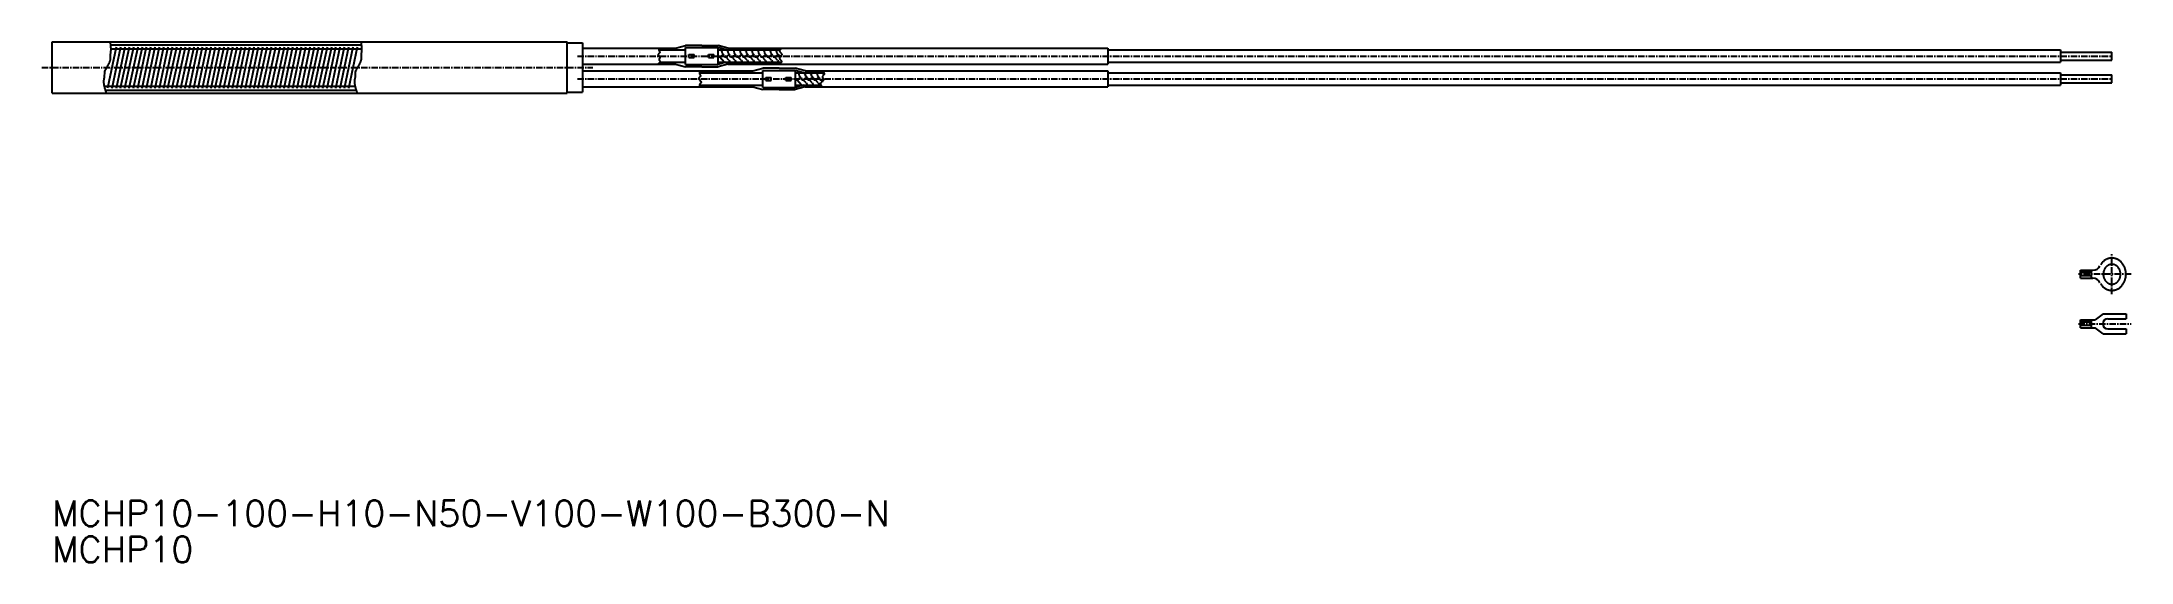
# Model space of a CAD drawing. Extents: x 8 to 414, y 77 to 178.
import ezdxf
from ezdxf.enums import TextEntityAlignment as Align

# ---------------------------------------------------------------- set-up
doc = ezdxf.new("R2010")
doc.units = 0
doc.linetypes.add('CENTER', pattern=[2, 1.25, -0.25, 0.25, -0.25])
doc.layers.get('0').update_dxf_attribs({"linetype": 'CONTINUOUS'})
doc.layers.add('CENTER', color=1, linetype='CENTER')
doc.styles.get("Standard").update_dxf_attribs({"font": 'txt.shx', "bigfont": 'extfont.shx'})

msp = doc.modelspace()

# ---------------------------------------------------------------- linework, layer by layer
at = {"color": 7, "linetype": 'CONTINUOUS'}
for p, q in [((10, 168.48), (10, 178.48)), ((10, 178.48), (110, 178.48)), ((110, 168.48), (110, 178.48)), ((110, 178.26), (113, 178.26)), ((113, 178.26), (113, 168.71)), ((113, 177.26), (113, 169.71)), ((113, 177.24), (131.07, 177.24)), ((131.07, 177.24), (133, 177.79)), ((136.16, 177.79), (133, 177.79)), ((136.16, 177.79), (139.32, 177.79)), ((141.25, 177.24), (139.32, 177.79)), ((141.25, 177.24), (144.35, 177.24)), ((141.25, 177.24), (215, 177.24)), ((215, 177.24), (215, 174.16)), ((215, 176.91), (400, 176.91)), ((215, 174.5), (400, 174.5)), ((400, 176.91), (400, 174.5)), ((400, 176.47), (410, 176.47)), ((400, 174.94), (410, 174.94)), ((410, 174.94), (410, 176.47)), ((113, 174.16), (131.07, 174.16)), ((113, 172.81), (146.07, 172.81)), ((131.07, 174.16), (133, 173.61)), ((136.16, 173.61), (133, 173.61)), ((136.16, 173.61), (139.32, 173.61)), ((141.25, 174.16), (139.32, 173.61)), ((141.25, 174.16), (145.83, 174.16)), ((141.25, 174.16), (215, 174.16)), ((146.07, 172.81), (148, 173.36)), ((151.16, 173.36), (148, 173.36)), ((151.16, 173.36), (154.32, 173.36)), ((156.25, 172.81), (154.32, 173.36)), ((156.25, 172.81), (157.26, 172.81)), ((156.25, 172.81), (215, 172.81)), ((215, 172.81), (215, 169.73)), ((215, 172.47), (400, 172.47)), ((400, 172.47), (400, 170.06)), ((400, 172.03), (410, 172.03)), ((400, 170.5), (410, 170.5)), ((410, 170.5), (410, 172.03)), ((10, 168.48), (110, 168.48)), ((110, 168.71), (113, 168.71)), ((113, 169.73), (146.07, 169.73)), ((146.07, 169.73), (148, 169.18)), ((151.16, 169.18), (148, 169.18)), ((151.16, 169.18), (154.32, 169.18)), ((156.25, 169.73), (154.32, 169.18)), ((156.25, 169.73), (156.84, 169.73)), ((156.25, 169.73), (215, 169.73)), ((215, 170.06), (400, 170.06)), ((403.91, 134.08), (406.3, 134.08)), ((403.91, 132.55), (403.91, 134.08)), ((405.97, 134.08), (405.97, 132.55)), ((405.97, 133.64), (403.91, 133.64)), ((405.97, 132.99), (403.91, 132.99)), ((403.91, 132.55), (406.3, 132.55)), ((403.91, 122.92), (403.91, 124.45)), ((403.91, 124.45), (406.75, 124.45)), ((405.97, 124), (403.91, 124)), ((405.97, 123.36), (403.91, 123.36)), ((403.91, 122.92), (406.75, 122.92)), ((405.97, 124.45), (405.97, 122.92)), ((408.32, 125.6), (406.75, 124.45)), ((408.32, 121.76), (406.75, 122.92)), ((408.32, 125.6), (412.74, 125.6)), ((408.32, 121.76), (412.74, 121.76)), ((409.19, 124.66), (412.74, 124.66)), ((409.19, 122.71), (412.74, 122.71)), ((412.74, 125.6), (412.74, 124.66)), ((412.74, 122.71), (412.74, 121.76))]:
    msp.add_line(p, q, dxfattribs=at)
at = {"color": 3, "linetype": 'CONTINUOUS'}
for p, q in [((20.81, 169.52), (22.51, 177.49)), ((21.33, 177.92), (70.04, 177.92)), ((21.38, 177.1), (70.03, 177.1)), ((21.64, 169.49), (23.35, 177.49)), ((22.48, 169.49), (24.19, 177.49)), ((23.31, 169.49), (25.02, 177.49)), ((24.15, 169.49), (25.86, 177.49)), ((24.98, 169.49), (26.69, 177.49)), ((25.82, 169.49), (27.53, 177.49)), ((26.65, 169.49), (28.36, 177.49)), ((27.49, 169.49), (29.2, 177.49)), ((28.33, 169.49), (30.04, 177.49)), ((29.16, 169.49), (30.87, 177.49)), ((30, 169.49), (31.71, 177.49)), ((30.83, 169.49), (32.54, 177.49)), ((31.67, 169.49), (33.38, 177.49)), ((32.5, 169.49), (34.21, 177.49)), ((33.34, 169.49), (35.05, 177.49)), ((34.18, 169.49), (35.89, 177.49)), ((35.01, 169.49), (36.72, 177.49)), ((35.85, 169.49), (37.56, 177.49)), ((36.68, 169.49), (38.39, 177.49)), ((37.52, 169.49), (39.23, 177.49)), ((38.35, 169.49), (40.06, 177.49)), ((39.19, 169.49), (40.9, 177.49)), ((40.03, 169.49), (41.73, 177.49)), ((40.86, 169.49), (42.57, 177.49)), ((41.7, 169.49), (43.41, 177.49)), ((42.53, 169.49), (44.24, 177.49)), ((43.37, 169.49), (45.08, 177.49)), ((44.2, 169.49), (45.91, 177.49)), ((45.04, 169.49), (46.75, 177.49)), ((45.88, 169.49), (47.58, 177.49)), ((46.71, 169.49), (48.42, 177.49)), ((47.55, 169.49), (49.26, 177.49)), ((48.38, 169.49), (50.09, 177.49)), ((49.22, 169.49), (50.93, 177.49)), ((50.05, 169.49), (51.76, 177.49)), ((50.89, 169.49), (52.6, 177.49)), ((51.73, 169.49), (53.43, 177.49)), ((52.56, 169.49), (54.27, 177.49)), ((53.4, 169.49), (55.11, 177.49)), ((54.23, 169.49), (55.94, 177.49)), ((55.07, 169.49), (56.78, 177.49)), ((55.9, 169.49), (57.61, 177.49)), ((56.74, 169.49), (58.45, 177.49)), ((57.57, 169.49), (59.28, 177.49)), ((58.41, 169.49), (60.12, 177.49)), ((59.25, 169.49), (60.96, 177.49)), ((60.08, 169.49), (61.79, 177.49)), ((60.92, 169.49), (62.63, 177.49)), ((61.75, 169.49), (63.46, 177.49)), ((62.59, 169.49), (64.3, 177.49)), ((63.42, 169.49), (65.13, 177.49)), ((64.26, 169.49), (65.97, 177.49)), ((65.1, 169.49), (66.81, 177.49)), ((65.93, 169.49), (67.64, 177.49)), ((66.77, 169.49), (68.48, 177.49)), ((67.6, 169.49), (69.31, 177.49)), ((127.82, 176.91), (133.03, 176.91)), ((128.02, 177.19), (128.08, 177.24)), ((128.04, 174.5), (133.03, 174.5)), ((133.03, 175.7), (133.03, 177.36)), ((133.03, 177.36), (139.29, 177.36)), ((133.03, 174.04), (133.03, 175.7)), ((133.63, 175.7), (133.63, 176)), ((133.63, 176), (134.66, 176)), ((133.63, 175.4), (133.63, 175.7)), ((133.63, 175.4), (134.66, 175.4)), ((134.66, 175.7), (134.66, 176)), ((134.66, 175.4), (134.66, 175.7)), ((137.5, 175.7), (137.5, 176)), ((137.5, 176), (138.53, 176)), ((137.5, 175.4), (137.5, 175.7)), ((137.5, 175.4), (138.53, 175.4)), ((138.53, 175.7), (138.53, 176)), ((138.53, 175.4), (138.53, 175.7)), ((139.29, 177.36), (139.29, 174.04)), ((140.89, 176.91), (139.29, 177.36)), ((139.29, 176.91), (151.35, 176.91)), ((139.29, 174.5), (151.6, 174.5)), ((140.89, 174.5), (139.29, 174.04)), ((139.3, 175.9), (139.39, 175.56)), ((139.39, 175.56), (139.67, 175.48)), ((139.67, 175.48), (140.39, 176.01)), ((140.51, 174.5), (139.67, 175.48)), ((140.06, 176.71), (139.71, 176.91)), ((140.17, 176.22), (140.06, 176.71)), ((140.48, 175.9), (140.17, 176.22)), ((140.48, 175.9), (140.57, 175.56)), ((140.57, 175.56), (140.85, 175.48)), ((140.85, 175.48), (141.57, 176.01)), ((141.41, 174.94), (140.87, 175.5)), ((141.25, 176.71), (140.9, 176.91)), ((141.35, 176.22), (141.25, 176.71)), ((141.66, 175.9), (141.35, 176.22)), ((141.41, 174.94), (141.61, 174.56)), ((141.55, 174.5), (141.61, 174.56)), ((141.69, 174.5), (141.57, 174.64)), ((141.66, 175.9), (141.75, 175.56)), ((141.75, 175.56), (142.03, 175.48)), ((142.03, 175.48), (142.75, 176.01)), ((142.6, 174.94), (142.05, 175.5)), ((142.43, 176.71), (142.08, 176.91)), ((142.54, 176.22), (142.43, 176.71)), ((142.85, 175.9), (142.54, 176.22)), ((142.6, 174.94), (142.79, 174.56)), ((142.73, 174.5), (142.79, 174.56)), ((142.88, 174.5), (142.75, 174.64)), ((142.84, 175.9), (142.93, 175.56)), ((142.93, 175.56), (143.21, 175.48)), ((143.21, 175.48), (143.94, 176.01)), ((143.78, 174.94), (143.24, 175.5)), ((143.61, 176.71), (143.26, 176.91)), ((143.72, 176.22), (143.61, 176.71)), ((144.03, 175.9), (143.72, 176.22)), ((143.78, 174.94), (143.98, 174.56)), ((143.91, 174.5), (143.98, 174.56)), ((144.06, 174.5), (143.94, 174.64)), ((144.02, 175.9), (144.12, 175.56)), ((144.12, 175.56), (144.39, 175.48)), ((144.39, 175.48), (145.12, 176.01)), ((144.96, 174.94), (144.42, 175.5)), ((144.79, 176.71), (144.44, 176.91)), ((144.9, 176.22), (144.79, 176.71)), ((145.21, 175.9), (144.9, 176.22)), ((144.96, 174.94), (145.16, 174.56)), ((145.09, 174.5), (145.16, 174.56)), ((145.24, 174.5), (145.12, 174.64)), ((145.21, 175.9), (145.3, 175.56)), ((145.3, 175.56), (145.57, 175.48)), ((145.57, 175.48), (146.3, 176.01)), ((146.14, 174.94), (145.6, 175.5)), ((145.97, 176.71), (145.62, 176.91)), ((146.08, 176.22), (145.97, 176.71)), ((146.39, 175.9), (146.08, 176.22)), ((146.14, 174.94), (146.34, 174.56)), ((146.28, 174.5), (146.34, 174.56)), ((146.42, 174.5), (146.3, 174.64)), ((146.39, 175.9), (146.48, 175.56)), ((146.48, 175.56), (146.76, 175.48)), ((146.76, 175.48), (147.48, 176.01)), ((147.32, 174.94), (146.78, 175.5)), ((147.16, 176.71), (146.8, 176.91)), ((147.26, 176.22), (147.16, 176.71)), ((147.57, 175.9), (147.26, 176.22)), ((147.32, 174.94), (147.52, 174.56)), ((147.46, 174.5), (147.52, 174.56)), ((147.6, 174.5), (147.48, 174.64)), ((147.57, 175.9), (147.66, 175.56)), ((147.66, 175.56), (147.94, 175.48)), ((147.94, 175.48), (148.66, 176.01)), ((148.5, 174.94), (147.96, 175.5)), ((148.34, 176.71), (147.99, 176.91)), ((148.44, 176.22), (148.34, 176.71)), ((148.75, 175.9), (148.44, 176.22)), ((148.5, 174.94), (148.7, 174.56)), ((148.64, 174.5), (148.7, 174.56)), ((148.78, 174.5), (148.66, 174.64)), ((148.75, 175.9), (148.84, 175.56)), ((148.84, 175.56), (149.12, 175.48)), ((149.12, 175.48), (149.84, 176.01)), ((149.69, 174.94), (149.14, 175.5)), ((149.52, 176.71), (149.17, 176.91)), ((149.63, 176.22), (149.52, 176.71)), ((149.94, 175.9), (149.63, 176.22)), ((149.69, 174.94), (149.89, 174.56)), ((149.82, 174.5), (149.89, 174.56)), ((149.97, 174.5), (149.85, 174.64)), ((149.93, 175.9), (150.02, 175.56)), ((150.02, 175.56), (150.3, 175.48)), ((150.3, 175.48), (151.03, 176.01)), ((150.87, 174.94), (150.33, 175.5)), ((150.7, 176.71), (150.35, 176.91)), ((150.81, 176.22), (150.7, 176.71)), ((151.42, 175.59), (150.81, 176.22)), ((150.87, 174.94), (151.07, 174.56)), ((151, 174.5), (151.07, 174.56)), ((151.15, 174.5), (151.03, 174.64)), ((151.61, 177.14), (151.76, 177.24)), ((127.66, 174.16), (127.7, 174.19)), ((133.03, 174.04), (139.29, 174.04)), ((135.73, 172.47), (148.03, 172.47)), ((136.08, 172.74), (136.19, 172.81)), ((148.03, 171.27), (148.03, 172.93)), ((148.03, 172.93), (154.29, 172.93)), ((148.03, 169.61), (148.03, 171.27)), ((148.63, 171.27), (148.63, 171.57)), ((148.63, 171.57), (149.66, 171.57)), ((148.63, 170.97), (148.63, 171.27)), ((148.63, 170.97), (149.66, 170.97)), ((149.66, 171.27), (149.66, 171.57)), ((149.66, 170.97), (149.66, 171.27)), ((151.31, 174.16), (151.34, 174.19)), ((152.5, 171.27), (152.5, 171.57)), ((152.5, 171.57), (153.53, 171.57)), ((152.5, 170.97), (152.5, 171.27)), ((152.5, 170.97), (153.53, 170.97)), ((153.53, 171.27), (153.53, 171.57)), ((153.53, 170.97), (153.53, 171.27)), ((155.89, 172.47), (154.29, 172.93)), ((154.29, 172.93), (154.29, 169.61)), ((154.29, 172.47), (159.71, 172.47)), ((154.3, 171.46), (154.39, 171.12)), ((154.39, 171.12), (154.67, 171.05)), ((154.67, 171.05), (155.39, 171.58)), ((155.51, 170.06), (154.67, 171.05)), ((155.06, 172.27), (154.71, 172.47)), ((155.17, 171.78), (155.06, 172.27)), ((155.48, 171.47), (155.17, 171.78)), ((155.48, 171.46), (155.57, 171.12)), ((155.57, 171.12), (155.85, 171.05)), ((155.85, 171.05), (156.57, 171.58)), ((156.41, 170.51), (155.87, 171.07)), ((156.25, 172.27), (155.9, 172.47)), ((156.35, 171.78), (156.25, 172.27)), ((156.66, 171.47), (156.35, 171.78)), ((156.41, 170.51), (156.61, 170.13)), ((156.66, 171.46), (156.75, 171.12)), ((156.75, 171.12), (157.03, 171.05)), ((157.03, 171.05), (157.75, 171.58)), ((157.6, 170.51), (157.05, 171.07)), ((157.43, 172.27), (157.08, 172.47)), ((157.54, 171.78), (157.43, 172.27)), ((157.85, 171.47), (157.54, 171.78)), ((157.6, 170.51), (157.79, 170.13)), ((157.84, 171.46), (157.93, 171.12)), ((157.93, 171.12), (158.21, 171.05)), ((158.21, 171.05), (158.94, 171.58)), ((158.78, 170.51), (158.24, 171.07)), ((158.61, 172.27), (158.26, 172.47)), ((158.72, 171.78), (158.61, 172.27)), ((159.03, 171.47), (158.72, 171.78)), ((158.78, 170.51), (158.98, 170.13)), ((159.02, 171.46), (159.12, 171.12)), ((159.12, 171.12), (159.39, 171.05)), ((159.39, 171.05), (159.74, 171.3)), ((159.64, 170.84), (159.42, 171.07)), ((159.79, 172.27), (159.44, 172.47)), ((159.68, 172.72), (159.6, 172.81)), ((159.71, 172.47), (159.86, 172.47)), ((159.84, 172.04), (159.79, 172.27)), ((20.11, 169.87), (68.82, 169.87)), ((20.36, 169.05), (69.05, 169.05)), ((135.74, 170.06), (148.03, 170.06)), ((135.87, 169.73), (135.84, 169.79)), ((148.03, 169.61), (154.29, 169.61)), ((155.89, 170.06), (154.29, 169.61)), ((154.29, 170.06), (159.29, 170.06)), ((156.55, 170.06), (156.61, 170.13)), ((156.69, 170.06), (156.57, 170.2)), ((157.73, 170.06), (157.79, 170.13)), ((157.88, 170.06), (157.75, 170.2)), ((158.91, 170.06), (158.98, 170.13)), ((159.06, 170.06), (158.94, 170.2)), ((159.45, 169.86), (159.58, 169.71))]:
    msp.add_line(p, q, dxfattribs=at)
at = {"color": 3, "linetype": 'CONTINUOUS', "flags": 128}
for points in [[(128.02, 177.19), (127.99, 177.16), (127.96, 177.14), (127.93, 177.12), (127.91, 177.09), (127.88, 177.07), (127.86, 177.04), (127.85, 177.01), (127.83, 176.99), (127.82, 176.96), (127.82, 176.93), (127.82, 176.89), (127.83, 176.84), (127.85, 176.79), (127.87, 176.74), (127.9, 176.69), (127.93, 176.63), (127.96, 176.58), (127.98, 176.53), (127.99, 176.48), (127.99, 176.43), (127.97, 176.38), (127.95, 176.32), (127.91, 176.28), (127.87, 176.23), (127.83, 176.18), (127.79, 176.13), (127.75, 176.08), (127.72, 176.04), (127.7, 175.99), (127.7, 175.95), (127.71, 175.9), (127.74, 175.85), (127.78, 175.8), (127.83, 175.76), (127.88, 175.71), (127.93, 175.66), (127.98, 175.61), (128.02, 175.56), (128.05, 175.51), (128.06, 175.45), (128.05, 175.41), (128.03, 175.37), (128.01, 175.33), (127.98, 175.29), (127.95, 175.24), (127.92, 175.2), (127.9, 175.16), (127.87, 175.11), (127.86, 175.07), (127.86, 175.03), (127.86, 174.99), (127.88, 174.95), (127.9, 174.92), (127.92, 174.88), (127.95, 174.84), (127.98, 174.81), (128.01, 174.77), (128.03, 174.74), (128.05, 174.7), (128.07, 174.67), (128.08, 174.62), (128.07, 174.57), (128.05, 174.52), (128.02, 174.47), (127.98, 174.42), (127.94, 174.38), (127.88, 174.33), (127.82, 174.28), (127.76, 174.24), (127.7, 174.19)], [(151.61, 177.14), (151.56, 177.09), (151.51, 177.05), (151.46, 177.01), (151.41, 176.97), (151.37, 176.92), (151.33, 176.88), (151.3, 176.84), (151.28, 176.79), (151.26, 176.75), (151.26, 176.7), (151.28, 176.63), (151.31, 176.56), (151.36, 176.49), (151.42, 176.42), (151.49, 176.35), (151.55, 176.28), (151.61, 176.21), (151.65, 176.14), (151.69, 176.06), (151.7, 175.99), (151.68, 175.92), (151.65, 175.86), (151.6, 175.79), (151.54, 175.72), (151.48, 175.65), (151.41, 175.58), (151.35, 175.52), (151.31, 175.45), (151.27, 175.38), (151.26, 175.31), (151.27, 175.25), (151.29, 175.18), (151.33, 175.12), (151.38, 175.05), (151.44, 174.98), (151.49, 174.92), (151.55, 174.85), (151.59, 174.79), (151.62, 174.72), (151.64, 174.66), (151.64, 174.61), (151.63, 174.56), (151.61, 174.52), (151.59, 174.47), (151.56, 174.42), (151.52, 174.38), (151.48, 174.33), (151.44, 174.28), (151.39, 174.24), (151.34, 174.19)], [(136.08, 172.74), (136.02, 172.71), (135.96, 172.67), (135.91, 172.64), (135.86, 172.6), (135.82, 172.57), (135.78, 172.53), (135.74, 172.49), (135.72, 172.45), (135.71, 172.41), (135.7, 172.37), (135.71, 172.32), (135.72, 172.27), (135.75, 172.22), (135.78, 172.17), (135.81, 172.12), (135.84, 172.07), (135.86, 172.01), (135.89, 171.96), (135.9, 171.91), (135.9, 171.86), (135.89, 171.8), (135.86, 171.75), (135.82, 171.69), (135.78, 171.64), (135.73, 171.59), (135.68, 171.54), (135.64, 171.48), (135.6, 171.43), (135.58, 171.38), (135.56, 171.33), (135.57, 171.26), (135.61, 171.2), (135.66, 171.13), (135.73, 171.06), (135.81, 170.99), (135.88, 170.92), (135.95, 170.85), (136, 170.78), (136.04, 170.72), (136.05, 170.65), (136.04, 170.6), (136.02, 170.56), (135.99, 170.52), (135.96, 170.47), (135.92, 170.43), (135.88, 170.39), (135.84, 170.34), (135.8, 170.29), (135.77, 170.25), (135.75, 170.2), (135.74, 170.16), (135.74, 170.12), (135.74, 170.08), (135.74, 170.04), (135.75, 170), (135.77, 169.96), (135.78, 169.91), (135.8, 169.87), (135.82, 169.83), (135.84, 169.79)], [(159.68, 172.72), (159.73, 172.66), (159.77, 172.61), (159.81, 172.55), (159.85, 172.49), (159.88, 172.43), (159.91, 172.38), (159.93, 172.32), (159.94, 172.27), (159.93, 172.22), (159.92, 172.17), (159.9, 172.12), (159.87, 172.07), (159.83, 172.02), (159.78, 171.98), (159.74, 171.93), (159.69, 171.88), (159.65, 171.84), (159.62, 171.79), (159.59, 171.74), (159.58, 171.69), (159.58, 171.64), (159.59, 171.58), (159.61, 171.53), (159.64, 171.47), (159.67, 171.41), (159.7, 171.35), (159.73, 171.3), (159.76, 171.24), (159.78, 171.19), (159.79, 171.13), (159.78, 171.04), (159.74, 170.96), (159.68, 170.88), (159.6, 170.8), (159.52, 170.73), (159.43, 170.65), (159.35, 170.57), (159.28, 170.5), (159.23, 170.42), (159.21, 170.34), (159.2, 170.29), (159.21, 170.25), (159.22, 170.2), (159.24, 170.15), (159.27, 170.1), (159.3, 170.06), (159.33, 170.01), (159.37, 169.96), (159.41, 169.91), (159.45, 169.86)]]:
    msp.add_lwpolyline(points, dxfattribs=at)
at = {"color": 3, "linetype": 'CONTINUOUS'}
for points in [[(21.27, 178.48, 0), (21.27, 178.44, 0), (21.28, 178.39, 0), (21.28, 178.35, 0), (21.29, 178.31, 0), (21.29, 178.26, 0), (21.3, 178.22, 0), (21.3, 178.17, 0), (21.31, 178.13, 0), (21.31, 178.08, 0), (21.32, 178.04, 0), (21.32, 177.99, 0), (21.33, 177.95, 0), (21.33, 177.9, 0), (21.33, 177.86, 0), (21.34, 177.81, 0), (21.34, 177.77, 0), (21.35, 177.72, 0), (21.35, 177.68, 0), (21.35, 177.64, 0), (21.36, 177.59, 0), (21.36, 177.55, 0), (21.36, 177.5, 0), (21.37, 177.46, 0), (21.37, 177.41, 0), (21.37, 177.37, 0), (21.37, 177.33, 0), (21.38, 177.28, 0), (21.38, 177.24, 0), (21.38, 177.19, 0), (21.38, 177.15, 0), (21.38, 177.11, 0), (21.38, 177.06, 0), (21.38, 177.02, 0), (21.38, 176.97, 0), (21.38, 176.93, 0), (21.38, 176.89, 0), (21.38, 176.84, 0), (21.38, 176.8, 0), (21.38, 176.76, 0), (21.37, 176.71, 0), (21.37, 176.67, 0), (21.37, 176.63, 0), (21.36, 176.58, 0), (21.36, 176.54, 0), (21.36, 176.5, 0), (21.35, 176.46, 0), (21.35, 176.41, 0), (21.34, 176.37, 0), (21.34, 176.33, 0), (21.33, 176.29, 0), (21.32, 176.24, 0), (21.32, 176.2, 0), (21.31, 176.16, 0), (21.3, 176.12, 0), (21.29, 176.08, 0), (21.28, 175.03, 0), (21.27, 174.99, 0), (21.27, 174.95, 0), (21.25, 174.91, 0), (21.24, 174.87, 0), (21.23, 174.83, 0), (21.22, 174.79, 0), (21.21, 174.75, 0), (21.19, 174.7, 0), (21.18, 174.66, 0), (21.16, 174.62, 0), (21.15, 174.58, 0), (21.13, 174.54, 0), (21.12, 174.5, 0), (21.1, 174.46, 0), (21.08, 174.42, 0), (21.07, 174.38, 0), (21.05, 174.34, 0), (21.03, 174.3, 0), (21.01, 174.26, 0), (20.99, 174.22, 0), (20.97, 174.19, 0), (20.95, 174.15, 0), (20.93, 174.11, 0), (20.91, 174.07, 0), (20.89, 174.03, 0), (20.87, 173.99, 0), (20.85, 173.95, 0), (20.82, 173.91, 0), (20.8, 173.87, 0), (20.78, 173.83, 0), (20.76, 173.8, 0), (20.74, 173.76, 0), (20.71, 173.72, 0), (20.69, 173.68, 0), (20.67, 173.64, 0), (20.65, 173.6, 0), (20.63, 173.56, 0), (20.6, 173.53, 0), (20.58, 173.49, 0), (20.56, 173.45, 0), (20.54, 173.41, 0), (20.52, 173.37, 0), (20.49, 173.33, 0), (20.47, 173.29, 0), (20.45, 173.26, 0), (20.43, 173.22, 0), (20.41, 173.18, 0), (20.39, 173.14, 0), (20.37, 173.1, 0), (20.35, 173.06, 0), (20.33, 173.02, 0), (20.31, 172.99, 0), (20.29, 172.95, 0), (20.27, 172.91, 0), (20.26, 172.87, 0), (20.24, 172.83, 0), (20.22, 172.79, 0), (20.2, 172.75, 0), (20.19, 172.71, 0), (20.17, 172.67, 0), (20.16, 172.63, 0), (20.14, 171.59, 0), (20.13, 171.55, 0), (20.12, 171.52, 0), (20.1, 171.48, 0), (20.09, 171.44, 0), (20.08, 171.4, 0), (20.07, 171.36, 0), (20.06, 171.32, 0), (20.05, 171.27, 0), (20.04, 171.23, 0), (20.04, 171.19, 0), (20.03, 171.15, 0), (20.02, 171.11, 0), (20.02, 171.07, 0), (20.01, 171.03, 0), (20.01, 170.99, 0), (20.01, 170.95, 0), (20, 170.91, 0), (20, 170.87, 0), (20, 170.82, 0), (20, 170.78, 0), (20, 170.74, 0), (20, 170.7, 0), (20, 170.66, 0), (20, 170.61, 0), (20, 170.57, 0), (20.01, 170.53, 0), (20.01, 170.49, 0), (20.01, 170.45, 0), (20.02, 170.4, 0), (20.02, 170.36, 0), (20.03, 170.32, 0), (20.03, 170.28, 0), (20.04, 170.23, 0), (20.05, 170.19, 0), (20.05, 170.15, 0), (20.06, 170.1, 0), (20.07, 170.06, 0), (20.08, 170.02, 0), (20.08, 169.98, 0), (20.09, 169.93, 0), (20.1, 169.89, 0), (20.11, 169.85, 0), (20.12, 169.8, 0), (20.13, 169.76, 0), (20.14, 169.72, 0), (20.16, 169.67, 0), (20.17, 169.63, 0), (20.18, 169.58, 0), (20.19, 169.54, 0), (20.2, 169.5, 0), (20.21, 169.45, 0), (20.23, 169.41, 0), (20.24, 169.37, 0), (20.25, 169.32, 0), (20.27, 169.28, 0), (20.28, 169.23, 0), (20.29, 169.19, 0), (20.31, 169.15, 0), (20.32, 169.1, 0), (20.34, 169.06, 0), (20.35, 169.01, 0), (20.36, 168.97, 0), (20.38, 168.93, 0), (20.39, 168.88, 0), (20.41, 168.84, 0), (20.42, 168.79, 0), (20.44, 168.75, 0), (20.45, 168.71, 0), (20.47, 168.66, 0), (20.49, 168.62, 0), (20.5, 168.57, 0), (20.52, 168.53, 0), (20.53, 168.48, 0)], [(69.98, 178.48, 0), (69.99, 178.44, 0), (69.99, 178.39, 0), (70, 178.35, 0), (70, 178.31, 0), (70.01, 178.26, 0), (70.01, 178.22, 0), (70.02, 178.17, 0), (70.02, 178.13, 0), (70.03, 178.08, 0), (70.03, 178.04, 0), (70.04, 177.99, 0), (70.04, 177.95, 0), (70.04, 177.9, 0), (70.05, 177.86, 0), (70.05, 177.81, 0), (70.06, 177.77, 0), (70.06, 177.72, 0), (70.06, 177.68, 0), (70.07, 177.64, 0), (70.07, 177.59, 0), (70.07, 177.55, 0), (70.08, 177.5, 0), (70.08, 177.46, 0), (70.08, 177.41, 0), (70.09, 177.37, 0), (70.09, 177.33, 0), (70.09, 177.28, 0), (70.09, 177.24, 0), (70.09, 177.19, 0), (70.09, 177.15, 0), (70.1, 177.11, 0), (70.1, 177.06, 0), (70.1, 177.02, 0), (70.1, 176.97, 0), (70.1, 176.93, 0), (70.1, 176.89, 0), (70.09, 176.84, 0), (70.09, 176.8, 0), (70.09, 176.76, 0), (70.09, 176.71, 0), (70.09, 176.67, 0), (70.08, 176.63, 0), (70.08, 176.58, 0), (70.08, 176.54, 0), (70.07, 176.5, 0), (70.07, 176.46, 0), (70.06, 176.41, 0), (70.06, 176.37, 0), (70.05, 176.33, 0), (70.05, 176.29, 0), (70.04, 176.24, 0), (70.03, 176.2, 0), (70.02, 176.16, 0), (70.02, 176.12, 0), (70.01, 176.08, 0), (70, 175.03, 0), (69.99, 174.99, 0), (69.98, 174.95, 0), (69.97, 174.91, 0), (69.96, 174.87, 0), (69.95, 174.83, 0), (69.93, 174.79, 0), (69.92, 174.75, 0), (69.91, 174.7, 0), (69.89, 174.66, 0), (69.88, 174.62, 0), (69.87, 174.58, 0), (69.85, 174.54, 0), (69.83, 174.5, 0), (69.82, 174.46, 0), (69.8, 174.42, 0), (69.78, 174.38, 0), (69.76, 174.34, 0), (69.74, 174.3, 0), (69.72, 174.26, 0), (69.71, 174.22, 0), (69.69, 174.19, 0), (69.67, 174.15, 0), (69.65, 174.11, 0), (69.62, 174.07, 0), (69.6, 174.03, 0), (69.58, 173.99, 0), (69.56, 173.95, 0), (69.54, 173.91, 0), (69.52, 173.87, 0), (69.5, 173.83, 0), (69.48, 173.8, 0), (69.45, 173.76, 0), (69.43, 173.72, 0), (69.41, 173.68, 0), (69.39, 173.64, 0), (69.36, 173.6, 0), (69.34, 173.56, 0), (69.32, 173.53, 0), (69.3, 173.49, 0), (69.27, 173.45, 0), (69.25, 173.41, 0), (69.23, 173.37, 0), (69.21, 173.33, 0), (69.19, 173.29, 0), (69.17, 173.26, 0), (69.15, 173.22, 0), (69.12, 173.18, 0), (69.1, 173.14, 0), (69.08, 173.1, 0), (69.06, 173.06, 0), (69.04, 173.02, 0), (69.03, 172.99, 0), (69.01, 172.95, 0), (68.99, 172.91, 0), (68.97, 172.87, 0), (68.95, 172.83, 0), (68.94, 172.79, 0), (68.92, 172.75, 0), (68.9, 172.71, 0), (68.89, 172.67, 0), (68.87, 172.63, 0), (68.86, 171.59, 0), (68.84, 171.55, 0), (68.83, 171.52, 0), (68.82, 171.48, 0), (68.81, 171.44, 0), (68.8, 171.4, 0), (68.79, 171.36, 0), (68.78, 171.32, 0), (68.77, 171.27, 0), (68.76, 171.23, 0), (68.75, 171.19, 0), (68.75, 171.15, 0), (68.74, 171.11, 0), (68.73, 171.07, 0), (68.73, 171.03, 0), (68.73, 170.99, 0), (68.72, 170.95, 0), (68.72, 170.91, 0), (68.72, 170.87, 0), (68.72, 170.82, 0), (68.71, 170.78, 0), (68.71, 170.74, 0), (68.71, 170.7, 0), (68.72, 170.66, 0), (68.72, 170.61, 0), (68.72, 170.57, 0), (68.72, 170.53, 0), (68.73, 170.49, 0), (68.73, 170.45, 0), (68.73, 170.4, 0), (68.74, 170.36, 0), (68.74, 170.32, 0), (68.75, 170.28, 0), (68.75, 170.23, 0), (68.76, 170.19, 0), (68.77, 170.15, 0), (68.77, 170.1, 0), (68.78, 170.06, 0), (68.79, 170.02, 0), (68.8, 169.98, 0), (68.81, 169.93, 0), (68.82, 169.89, 0), (68.83, 169.85, 0), (68.84, 169.8, 0), (68.85, 169.76, 0), (68.86, 169.72, 0), (68.87, 169.67, 0), (68.88, 169.63, 0), (68.89, 169.58, 0), (68.9, 169.54, 0), (68.92, 169.5, 0), (68.93, 169.45, 0), (68.94, 169.41, 0), (68.95, 169.37, 0), (68.97, 169.32, 0), (68.98, 169.28, 0), (69, 169.23, 0), (69.01, 169.19, 0), (69.02, 169.15, 0), (69.04, 169.1, 0), (69.05, 169.06, 0), (69.07, 169.01, 0), (69.08, 168.97, 0), (69.1, 168.93, 0), (69.11, 168.88, 0), (69.12, 168.84, 0), (69.14, 168.79, 0), (69.15, 168.75, 0), (69.17, 168.71, 0), (69.18, 168.66, 0), (69.2, 168.62, 0), (69.21, 168.57, 0), (69.23, 168.53, 0), (69.25, 168.48, 0)]]:
    msp.add_polyline3d(points, dxfattribs=at)
at = {"color": 7, "linetype": 'CONTINUOUS'}
for points in [[(407.76, 131.5, 0), (407.83, 131.4, 0), (407.9, 131.31, 0), (407.97, 131.21, 0), (408.04, 131.12, 0), (408.12, 131.04, 0), (408.2, 130.95, 0), (408.28, 130.87, 0), (408.37, 130.8, 0), (408.45, 130.73, 0), (408.54, 130.66, 0), (408.64, 130.59, 0), (408.73, 130.53, 0), (408.83, 130.48, 0), (408.93, 130.43, 0), (409.03, 130.38, 0), (409.13, 130.34, 0), (409.23, 130.3, 0), (409.34, 130.27, 0), (409.44, 130.24, 0), (409.55, 130.22, 0), (409.65, 130.2, 0), (409.76, 130.19, 0), (409.87, 130.18, 0), (409.98, 130.18, 0), (410.09, 130.18, 0), (410.19, 130.18, 0), (410.3, 130.2, 0), (410.41, 130.21, 0), (410.51, 130.23, 0), (410.62, 130.26, 0), (410.73, 130.29, 0), (410.83, 130.32, 0), (410.93, 130.36, 0), (411.03, 130.41, 0), (411.13, 130.46, 0), (411.23, 130.51, 0), (411.32, 130.57, 0), (411.42, 130.63, 0), (411.51, 130.7, 0), (411.6, 130.77, 0), (411.68, 130.84, 0), (411.77, 130.92, 0), (411.85, 131, 0), (411.93, 131.09, 0), (412, 131.18, 0), (412.07, 131.27, 0), (412.14, 131.36, 0), (412.21, 131.46, 0), (412.27, 131.56, 0), (412.33, 131.67, 0), (412.38, 131.77, 0), (412.44, 131.88, 0), (412.48, 131.99, 0), (412.53, 132.11, 0), (412.57, 132.22, 0), (412.6, 132.34, 0), (412.63, 132.46, 0), (412.66, 132.58, 0), (412.68, 132.7, 0), (412.7, 132.82, 0), (412.72, 132.94, 0), (412.73, 133.07, 0), (412.74, 133.19, 0), (412.74, 133.32, 0), (412.74, 133.44, 0), (412.73, 133.56, 0), (412.72, 133.69, 0), (412.7, 133.81, 0), (412.68, 133.93, 0), (412.66, 134.05, 0), (412.63, 134.17, 0), (412.6, 134.29, 0), (412.57, 134.41, 0), (412.53, 134.52, 0), (412.48, 134.64, 0), (412.44, 134.75, 0), (412.38, 134.86, 0), (412.33, 134.96, 0), (412.27, 135.07, 0), (412.21, 135.17, 0), (412.14, 135.27, 0), (412.07, 135.36, 0), (412, 135.45, 0), (411.93, 135.54, 0), (411.85, 135.63, 0), (411.77, 135.71, 0), (411.68, 135.79, 0), (411.6, 135.86, 0), (411.51, 135.93, 0), (411.42, 136, 0), (411.32, 136.06, 0), (411.23, 136.12, 0), (411.13, 136.17, 0), (411.03, 136.22, 0), (410.93, 136.27, 0), (410.83, 136.31, 0), (410.73, 136.34, 0), (410.62, 136.37, 0), (410.51, 136.4, 0), (410.41, 136.42, 0), (410.3, 136.43, 0), (410.19, 136.45, 0), (410.09, 136.45, 0), (409.98, 136.45, 0), (409.87, 136.45, 0), (409.76, 136.44, 0), (409.65, 136.43, 0), (409.55, 136.41, 0), (409.44, 136.39, 0), (409.34, 136.36, 0), (409.23, 136.33, 0), (409.13, 136.29, 0), (409.03, 136.25, 0), (408.93, 136.2, 0), (408.83, 136.15, 0), (408.73, 136.1, 0), (408.64, 136.04, 0), (408.54, 135.97, 0), (408.45, 135.91, 0), (408.37, 135.83, 0), (408.28, 135.76, 0), (408.2, 135.68, 0), (408.12, 135.59, 0), (408.04, 135.51, 0), (407.97, 135.42, 0), (407.9, 135.32, 0), (407.83, 135.23, 0), (407.76, 135.13, 0)], [(410, 131.39, 0), (410.08, 131.39, 0), (410.16, 131.4, 0), (410.25, 131.41, 0), (410.33, 131.43, 0), (410.41, 131.45, 0), (410.49, 131.47, 0), (410.56, 131.5, 0), (410.64, 131.54, 0), (410.72, 131.58, 0), (410.79, 131.62, 0), (410.86, 131.67, 0), (410.93, 131.72, 0), (411, 131.77, 0), (411.06, 131.83, 0), (411.13, 131.89, 0), (411.19, 131.96, 0), (411.24, 132.02, 0), (411.3, 132.1, 0), (411.35, 132.17, 0), (411.39, 132.25, 0), (411.44, 132.33, 0), (411.48, 132.41, 0), (411.52, 132.49, 0), (411.55, 132.58, 0), (411.58, 132.67, 0), (411.6, 132.76, 0), (411.63, 132.85, 0), (411.64, 132.94, 0), (411.66, 133.03, 0), (411.67, 133.13, 0), (411.68, 133.22, 0), (411.68, 133.32, 0), (411.68, 133.41, 0), (411.67, 133.5, 0), (411.66, 133.6, 0), (411.64, 133.69, 0), (411.63, 133.78, 0), (411.6, 133.87, 0), (411.58, 133.96, 0), (411.55, 134.05, 0), (411.52, 134.14, 0), (411.48, 134.22, 0), (411.44, 134.3, 0), (411.39, 134.38, 0), (411.35, 134.46, 0), (411.3, 134.54, 0), (411.24, 134.61, 0), (411.19, 134.68, 0), (411.13, 134.74, 0), (411.06, 134.8, 0), (411, 134.86, 0), (410.93, 134.91, 0), (410.86, 134.96, 0), (410.79, 135.01, 0), (410.72, 135.05, 0), (410.64, 135.09, 0), (410.56, 135.13, 0), (410.49, 135.16, 0), (410.41, 135.18, 0), (410.33, 135.2, 0), (410.25, 135.22, 0), (410.16, 135.23, 0), (410.08, 135.24, 0), (410, 135.24, 0), (409.92, 135.24, 0), (409.84, 135.23, 0), (409.75, 135.22, 0), (409.67, 135.2, 0), (409.59, 135.18, 0), (409.51, 135.16, 0), (409.43, 135.13, 0), (409.36, 135.09, 0), (409.28, 135.05, 0), (409.21, 135.01, 0), (409.14, 134.96, 0), (409.07, 134.91, 0), (409, 134.86, 0), (408.94, 134.8, 0), (408.87, 134.74, 0), (408.81, 134.68, 0), (408.76, 134.61, 0), (408.7, 134.54, 0), (408.65, 134.46, 0), (408.6, 134.38, 0), (408.56, 134.3, 0), (408.52, 134.22, 0), (408.48, 134.14, 0), (408.45, 134.05, 0), (408.42, 133.96, 0), (408.39, 133.87, 0), (408.37, 133.78, 0), (408.35, 133.69, 0), (408.34, 133.6, 0), (408.33, 133.5, 0), (408.32, 133.41, 0), (408.32, 133.32, 0), (408.32, 133.22, 0), (408.33, 133.13, 0), (408.34, 133.03, 0), (408.35, 132.94, 0), (408.37, 132.85, 0), (408.39, 132.76, 0), (408.42, 132.67, 0), (408.45, 132.58, 0), (408.48, 132.49, 0), (408.52, 132.41, 0), (408.56, 132.33, 0), (408.6, 132.25, 0), (408.65, 132.17, 0), (408.7, 132.1, 0), (408.76, 132.02, 0), (408.81, 131.96, 0), (408.87, 131.89, 0), (408.94, 131.83, 0), (409, 131.77, 0), (409.07, 131.72, 0), (409.14, 131.67, 0), (409.21, 131.62, 0), (409.28, 131.58, 0), (409.36, 131.54, 0), (409.43, 131.5, 0), (409.51, 131.47, 0), (409.59, 131.45, 0), (409.67, 131.43, 0), (409.75, 131.41, 0), (409.84, 131.4, 0), (409.92, 131.39, 0), (410, 131.39, 0)]]:
    msp.add_polyline3d(points, dxfattribs=at)
for centre, radius, start, end in [((406.29, 135.59), 1.51, 270.2379, 335.3711), ((406.29, 131.04), 1.51, 24.6289, 89.7621), ((409.19, 123.68), 0.976, 90, 270)]:
    msp.add_arc(centre, radius, start, end, dxfattribs=at)
at = {"layer": 'CENTER', "color": 1, "linetype": 'CENTER'}
for p, q in [((112, 175.7), (410, 175.7)), ((8, 173.48), (115, 173.48)), ((112, 171.27), (410, 171.27)), ((410, 129.46), (410, 137.43)), ((413.74, 133.32), (403.51, 133.32)), ((403.51, 123.68), (413.74, 123.68))]:
    msp.add_line(p, q, dxfattribs=at)

# ---------------------------------------------------------------- texts
at = {"color": 7, "linetype": 'CONTINUOUS'}
for s, p in [('MCHP10-100-H10-N50-V100-W100-B300-N', (10, 86.86)), ('MCHP10', (10, 79.86))]:
    msp.add_text(s, height=5, dxfattribs=at).set_placement(p, align=Align.MIDDLE_LEFT)

doc.saveas('drawing.dxf')
